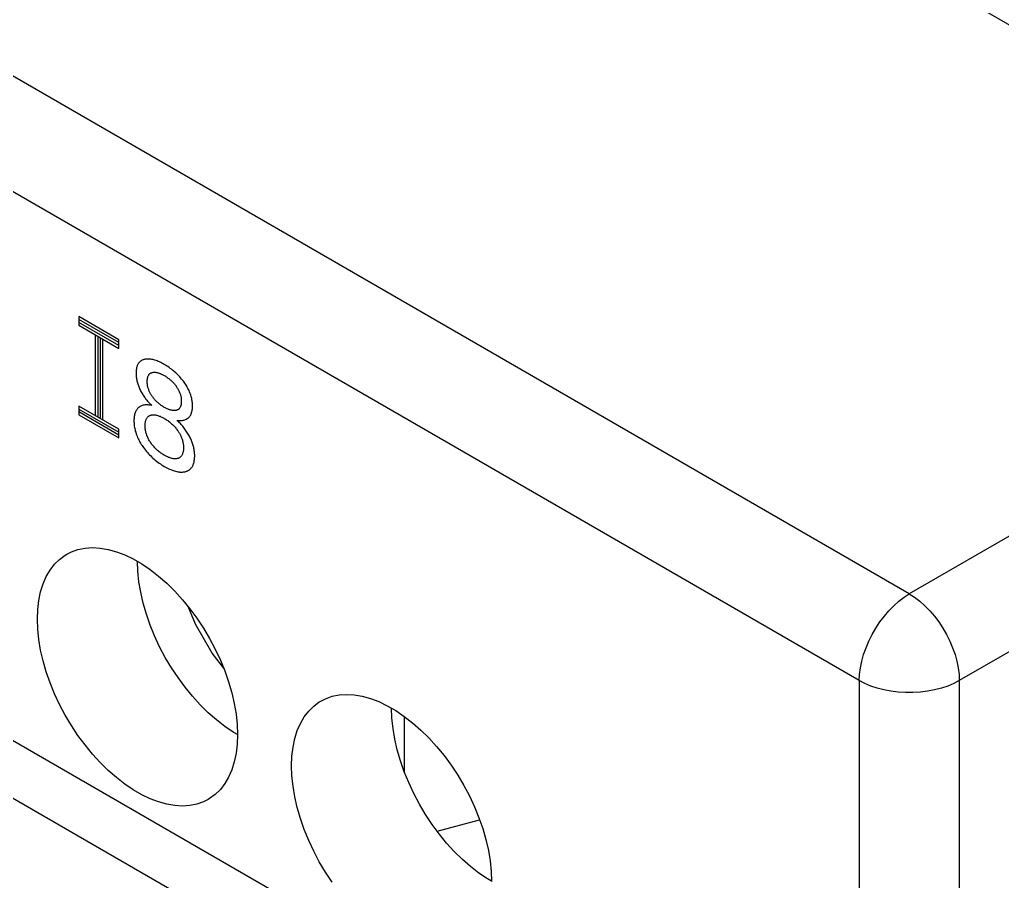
# Model space of a CAD drawing. Extents: x 0 to 420, y 0 to 297.
# Drawn here: x 220.37 to 234.26, y 180.72 to 192.89 of the extents above; entities that cross this region are included whole.
import ezdxf

# ---------------------------------------------------------------- set-up
doc = ezdxf.new("R2010")
doc.units = 0
doc.header["$LTSCALE"] = 23.1
doc.layers.add('40000_ISO', color=7, linetype='CONTINUOUS')

msp = doc.modelspace()

# ---------------------------------------------------------------- linework, layer by layer
at = {"layer": '40000_ISO', "color": 7, "linetype": 'CONTINUOUS'}
for p, q in [((232.949, 184.778), (183.805, 213.151)), ((232.242, 183.553), (183.098, 211.926)), ((232.242, 175.797), (183.098, 204.169)), ((231.888, 175.184), (182.744, 203.557)), ((232.595, 193.841), (235.424, 192.208)), ((247.091, 192.943), (232.949, 184.778)), ((247.798, 191.718), (233.656, 183.553)), ((221.211, 188.697), (221.211, 188.575)), ((221.777, 188.371), (221.211, 188.697)), ((221.777, 188.33), (221.211, 188.656)), ((221.777, 188.289), (221.211, 188.615)), ((221.211, 188.575), (221.777, 188.248)), ((221.441, 188.442), (221.441, 187.299)), ((221.476, 188.422), (221.476, 187.278)), ((221.512, 188.401), (221.512, 187.258)), ((221.547, 187.238), (221.547, 188.381)), ((221.777, 188.248), (221.777, 188.371)), ((222.121, 188.088), (222.113, 188.085)), ((222.13, 188.091), (222.121, 188.088)), ((222.138, 188.093), (222.13, 188.091)), ((222.147, 188.095), (222.138, 188.093)), ((222.158, 188.096), (222.147, 188.095)), ((222.169, 188.097), (222.158, 188.096)), ((222.18, 188.098), (222.169, 188.097)), ((222.191, 188.098), (222.18, 188.098)), ((222.203, 188.097), (222.191, 188.098)), ((222.214, 188.096), (222.203, 188.097)), ((222.226, 188.095), (222.214, 188.096)), ((222.241, 188.093), (222.226, 188.095)), ((222.256, 188.089), (222.241, 188.093)), ((222.271, 188.086), (222.256, 188.089)), ((222.023, 187.956), (222.021, 187.945)), ((222.025, 187.967), (222.023, 187.956)), ((222.027, 187.977), (222.025, 187.967)), ((222.03, 187.987), (222.027, 187.977)), ((222.033, 187.997), (222.03, 187.987)), ((222.036, 188.006), (222.033, 187.997)), ((222.04, 188.015), (222.036, 188.006)), ((222.044, 188.023), (222.04, 188.015)), ((222.049, 188.03), (222.044, 188.023)), ((222.053, 188.038), (222.049, 188.03)), ((222.059, 188.045), (222.053, 188.038)), ((222.064, 188.051), (222.059, 188.045)), ((222.07, 188.057), (222.064, 188.051)), ((222.076, 188.063), (222.07, 188.057)), ((222.083, 188.068), (222.076, 188.063)), ((222.09, 188.073), (222.083, 188.068)), ((222.097, 188.078), (222.09, 188.073)), ((222.105, 188.082), (222.097, 188.078)), ((222.113, 188.085), (222.105, 188.082)), ((222.286, 188.081), (222.271, 188.086)), ((222.301, 188.076), (222.286, 188.081)), ((222.316, 188.071), (222.301, 188.076)), ((222.333, 188.064), (222.316, 188.071)), ((222.35, 188.056), (222.333, 188.064)), ((222.367, 188.048), (222.35, 188.056)), ((222.384, 188.04), (222.367, 188.048)), ((222.4, 188.031), (222.384, 188.04)), ((222.417, 188.021), (222.4, 188.031)), ((222.434, 188.011), (222.417, 188.021)), ((222.451, 188.001), (222.434, 188.011)), ((222.468, 187.99), (222.451, 188.001)), ((222.485, 187.978), (222.468, 187.99)), ((222.502, 187.966), (222.485, 187.978)), ((222.519, 187.954), (222.502, 187.966)), ((222.534, 187.942), (222.519, 187.954)), ((222.02, 187.933), (222.019, 187.921)), ((222.019, 187.921), (222.019, 187.909)), ((222.019, 187.909), (222.019, 187.897)), ((222.019, 187.897), (222.019, 187.884)), ((222.019, 187.884), (222.019, 187.871)), ((222.019, 187.871), (222.02, 187.858)), ((222.021, 187.945), (222.02, 187.933)), ((222.02, 187.858), (222.022, 187.845)), ((222.022, 187.845), (222.023, 187.831)), ((222.023, 187.831), (222.025, 187.817)), ((222.025, 187.817), (222.028, 187.804)), ((222.177, 187.806), (222.178, 187.814)), ((222.178, 187.814), (222.179, 187.822)), ((222.179, 187.822), (222.181, 187.83)), ((222.181, 187.83), (222.183, 187.838)), ((222.183, 187.838), (222.185, 187.845)), ((222.185, 187.845), (222.187, 187.852)), ((222.187, 187.852), (222.19, 187.859)), ((222.19, 187.859), (222.193, 187.866)), ((222.193, 187.866), (222.197, 187.872)), ((222.197, 187.872), (222.201, 187.877)), ((222.201, 187.877), (222.205, 187.883)), ((222.205, 187.883), (222.21, 187.887)), ((222.21, 187.887), (222.214, 187.891)), ((222.214, 187.891), (222.219, 187.895)), ((222.219, 187.895), (222.224, 187.898)), ((222.224, 187.898), (222.229, 187.901)), ((222.229, 187.901), (222.234, 187.903)), ((222.234, 187.903), (222.24, 187.905)), ((222.24, 187.905), (222.245, 187.907)), ((222.245, 187.907), (222.251, 187.909)), ((222.251, 187.909), (222.259, 187.91)), ((222.259, 187.91), (222.266, 187.911)), ((222.266, 187.911), (222.274, 187.911)), ((222.274, 187.911), (222.282, 187.911)), ((222.282, 187.911), (222.29, 187.911)), ((222.29, 187.911), (222.298, 187.91)), ((222.298, 187.91), (222.307, 187.908)), ((222.307, 187.908), (222.317, 187.906)), ((222.317, 187.906), (222.326, 187.904)), ((222.326, 187.904), (222.335, 187.901)), ((222.335, 187.901), (222.344, 187.898)), ((222.344, 187.898), (222.354, 187.895)), ((222.354, 187.895), (222.364, 187.891)), ((222.364, 187.891), (222.375, 187.886)), ((222.375, 187.886), (222.386, 187.881)), ((222.386, 187.881), (222.396, 187.876)), ((222.396, 187.876), (222.407, 187.87)), ((222.407, 187.87), (222.417, 187.864)), ((222.417, 187.864), (222.428, 187.858)), ((222.428, 187.858), (222.439, 187.851)), ((222.439, 187.851), (222.449, 187.844)), ((222.449, 187.844), (222.46, 187.837)), ((222.46, 187.837), (222.47, 187.829)), ((222.47, 187.829), (222.481, 187.822)), ((222.481, 187.822), (222.49, 187.814)), ((222.49, 187.814), (222.5, 187.806)), ((222.549, 187.929), (222.534, 187.942)), ((222.564, 187.916), (222.549, 187.929)), ((222.579, 187.903), (222.564, 187.916)), ((222.594, 187.889), (222.579, 187.903)), ((222.609, 187.874), (222.594, 187.889)), ((222.622, 187.86), (222.609, 187.874)), ((222.636, 187.845), (222.622, 187.86)), ((222.649, 187.83), (222.636, 187.845)), ((222.662, 187.815), (222.649, 187.83)), ((222.675, 187.799), (222.662, 187.815)), ((222.028, 187.804), (222.031, 187.79)), ((222.031, 187.79), (222.034, 187.776)), ((222.034, 187.776), (222.038, 187.763)), ((222.038, 187.763), (222.042, 187.749)), ((222.042, 187.749), (222.046, 187.735)), ((222.046, 187.735), (222.051, 187.722)), ((222.051, 187.722), (222.056, 187.708)), ((222.056, 187.708), (222.062, 187.695)), ((222.062, 187.695), (222.068, 187.681)), ((222.068, 187.681), (222.074, 187.667)), ((222.176, 187.789), (222.177, 187.798)), ((222.176, 187.781), (222.176, 187.789)), ((222.176, 187.772), (222.176, 187.781)), ((222.177, 187.763), (222.176, 187.772)), ((222.177, 187.798), (222.177, 187.806)), ((222.177, 187.754), (222.177, 187.763)), ((222.178, 187.745), (222.177, 187.754)), ((222.179, 187.735), (222.178, 187.745)), ((222.181, 187.726), (222.179, 187.735)), ((222.182, 187.716), (222.181, 187.726)), ((222.185, 187.707), (222.182, 187.716)), ((222.187, 187.696), (222.185, 187.707)), ((222.19, 187.686), (222.187, 187.696)), ((222.193, 187.676), (222.19, 187.686)), ((222.197, 187.665), (222.193, 187.676)), ((222.5, 187.806), (222.509, 187.798)), ((222.509, 187.798), (222.518, 187.79)), ((222.518, 187.79), (222.527, 187.781)), ((222.527, 187.781), (222.536, 187.773)), ((222.536, 187.773), (222.545, 187.764)), ((222.545, 187.764), (222.553, 187.755)), ((222.553, 187.755), (222.561, 187.746)), ((222.561, 187.746), (222.568, 187.736)), ((222.568, 187.736), (222.576, 187.727)), ((222.576, 187.727), (222.584, 187.717)), ((222.584, 187.717), (222.585, 187.715)), ((222.585, 187.715), (222.591, 187.706)), ((222.591, 187.706), (222.597, 187.697)), ((222.597, 187.697), (222.604, 187.687)), ((222.604, 187.687), (222.609, 187.677)), ((222.609, 187.677), (222.615, 187.668)), ((222.687, 187.783), (222.675, 187.799)), ((222.697, 187.769), (222.687, 187.783)), ((222.707, 187.756), (222.697, 187.769)), ((222.717, 187.742), (222.707, 187.756)), ((222.726, 187.727), (222.717, 187.742)), ((222.735, 187.713), (222.726, 187.727)), ((222.743, 187.698), (222.735, 187.713)), ((222.751, 187.683), (222.743, 187.698)), ((222.759, 187.668), (222.751, 187.683)), ((222.074, 187.667), (222.081, 187.653)), ((222.081, 187.653), (222.088, 187.639)), ((222.088, 187.639), (222.096, 187.625)), ((222.096, 187.625), (222.104, 187.612)), ((222.104, 187.612), (222.112, 187.598)), ((222.112, 187.598), (222.12, 187.585)), ((222.12, 187.585), (222.129, 187.572)), ((222.129, 187.572), (222.137, 187.56)), ((222.137, 187.56), (222.145, 187.549)), ((222.145, 187.549), (222.153, 187.537)), ((222.153, 187.537), (222.162, 187.526)), ((222.2, 187.655), (222.197, 187.665)), ((222.205, 187.645), (222.2, 187.655)), ((222.209, 187.635), (222.205, 187.645)), ((222.214, 187.625), (222.209, 187.635)), ((222.218, 187.616), (222.214, 187.625)), ((222.223, 187.608), (222.218, 187.616)), ((222.228, 187.599), (222.223, 187.608)), ((222.233, 187.59), (222.228, 187.599)), ((222.239, 187.582), (222.233, 187.59)), ((222.245, 187.573), (222.239, 187.582)), ((222.25, 187.565), (222.245, 187.573)), ((222.258, 187.555), (222.25, 187.565)), ((222.266, 187.545), (222.258, 187.555)), ((222.273, 187.535), (222.266, 187.545)), ((222.281, 187.526), (222.273, 187.535)), ((222.615, 187.668), (222.62, 187.658)), ((222.62, 187.658), (222.625, 187.648)), ((222.625, 187.648), (222.63, 187.637)), ((222.63, 187.637), (222.634, 187.627)), ((222.634, 187.627), (222.638, 187.617)), ((222.638, 187.617), (222.642, 187.607)), ((222.642, 187.607), (222.645, 187.596)), ((222.645, 187.596), (222.648, 187.586)), ((222.648, 187.586), (222.65, 187.576)), ((222.65, 187.576), (222.652, 187.566)), ((222.652, 187.566), (222.654, 187.557)), ((222.654, 187.557), (222.655, 187.548)), ((222.655, 187.548), (222.657, 187.538)), ((222.657, 187.538), (222.657, 187.529)), ((222.767, 187.652), (222.759, 187.668)), ((222.774, 187.636), (222.767, 187.652)), ((222.781, 187.619), (222.774, 187.636)), ((222.787, 187.603), (222.781, 187.619)), ((222.792, 187.586), (222.787, 187.603)), ((222.797, 187.57), (222.792, 187.586)), ((222.802, 187.553), (222.797, 187.57)), ((222.805, 187.538), (222.802, 187.553)), ((222.808, 187.523), (222.805, 187.538)), ((221.211, 187.432), (221.211, 187.309)), ((221.777, 187.105), (221.211, 187.432)), ((222.041, 187.398), (222.034, 187.39)), ((222.05, 187.406), (222.041, 187.398)), ((222.058, 187.414), (222.05, 187.406)), ((222.067, 187.42), (222.058, 187.414)), ((222.077, 187.426), (222.067, 187.42)), ((222.087, 187.431), (222.077, 187.426)), ((222.097, 187.436), (222.087, 187.431)), ((222.107, 187.44), (222.097, 187.436)), ((222.12, 187.444), (222.107, 187.44)), ((222.133, 187.447), (222.12, 187.444)), ((222.146, 187.449), (222.133, 187.447)), ((222.16, 187.45), (222.146, 187.449)), ((222.174, 187.45), (222.16, 187.45)), ((222.162, 187.526), (222.171, 187.515)), ((222.171, 187.515), (222.18, 187.504)), ((222.189, 187.45), (222.174, 187.45)), ((222.18, 187.504), (222.189, 187.493)), ((222.189, 187.493), (222.198, 187.483)), ((222.204, 187.448), (222.189, 187.45)), ((222.198, 187.483), (222.207, 187.473)), ((222.22, 187.446), (222.204, 187.448)), ((222.207, 187.473), (222.217, 187.463)), ((222.217, 187.463), (222.226, 187.453)), ((222.236, 187.443), (222.22, 187.446)), ((222.226, 187.453), (222.236, 187.443)), ((222.289, 187.517), (222.281, 187.526)), ((222.298, 187.508), (222.289, 187.517)), ((222.307, 187.499), (222.298, 187.508)), ((222.316, 187.49), (222.307, 187.499)), ((222.325, 187.482), (222.316, 187.49)), ((222.335, 187.474), (222.325, 187.482)), ((222.344, 187.466), (222.335, 187.474)), ((222.353, 187.458), (222.344, 187.466)), ((222.364, 187.45), (222.353, 187.458)), ((222.375, 187.443), (222.364, 187.45)), ((222.385, 187.435), (222.375, 187.443)), ((222.396, 187.428), (222.385, 187.435)), ((222.407, 187.422), (222.396, 187.428)), ((222.417, 187.415), (222.407, 187.422)), ((222.428, 187.409), (222.417, 187.415)), ((222.439, 187.404), (222.428, 187.409)), ((222.449, 187.398), (222.439, 187.404)), ((222.46, 187.393), (222.449, 187.398)), ((222.471, 187.389), (222.46, 187.393)), ((222.626, 187.394), (222.621, 187.39)), ((222.63, 187.399), (222.626, 187.394)), ((222.634, 187.405), (222.63, 187.399)), ((222.638, 187.41), (222.634, 187.405)), ((222.642, 187.417), (222.638, 187.41)), ((222.645, 187.423), (222.642, 187.417)), ((222.648, 187.43), (222.645, 187.423)), ((222.65, 187.438), (222.648, 187.43)), ((222.652, 187.445), (222.65, 187.438)), ((222.654, 187.452), (222.652, 187.445)), ((222.655, 187.46), (222.654, 187.452)), ((222.657, 187.468), (222.655, 187.46)), ((222.657, 187.529), (222.658, 187.52)), ((222.658, 187.485), (222.657, 187.477)), ((222.657, 187.477), (222.657, 187.468)), ((222.658, 187.52), (222.658, 187.511)), ((222.658, 187.511), (222.658, 187.502)), ((222.658, 187.502), (222.658, 187.494)), ((222.658, 187.494), (222.658, 187.485)), ((222.811, 187.508), (222.808, 187.523)), ((222.813, 187.494), (222.811, 187.508)), ((222.812, 187.381), (222.814, 187.394)), ((222.814, 187.479), (222.813, 187.494)), ((222.815, 187.465), (222.814, 187.479)), ((222.814, 187.394), (222.815, 187.408)), ((222.816, 187.451), (222.815, 187.465)), ((222.815, 187.408), (222.816, 187.422)), ((222.816, 187.437), (222.816, 187.451)), ((222.816, 187.422), (222.816, 187.437)), ((221.211, 187.391), (221.777, 187.064)), ((221.777, 187.023), (221.211, 187.35)), ((221.211, 187.309), (221.777, 186.982)), ((221.99, 187.257), (221.989, 187.242)), ((221.991, 187.272), (221.99, 187.257)), ((221.993, 187.286), (221.991, 187.272)), ((221.995, 187.3), (221.993, 187.286)), ((221.998, 187.314), (221.995, 187.3)), ((222.002, 187.327), (221.998, 187.314)), ((222.006, 187.339), (222.002, 187.327)), ((222.011, 187.35), (222.006, 187.339)), ((222.016, 187.361), (222.011, 187.35)), ((222.021, 187.371), (222.016, 187.361)), ((222.028, 187.381), (222.021, 187.371)), ((222.034, 187.39), (222.028, 187.381)), ((222.162, 187.247), (222.165, 187.254)), ((222.165, 187.254), (222.169, 187.261)), ((222.169, 187.261), (222.174, 187.268)), ((222.174, 187.268), (222.178, 187.274)), ((222.178, 187.274), (222.184, 187.28)), ((222.184, 187.28), (222.189, 187.284)), ((222.189, 187.284), (222.194, 187.288)), ((222.194, 187.288), (222.199, 187.292)), ((222.199, 187.292), (222.205, 187.295)), ((222.205, 187.295), (222.211, 187.298)), ((222.211, 187.298), (222.217, 187.301)), ((222.217, 187.301), (222.223, 187.303)), ((222.223, 187.303), (222.23, 187.305)), ((222.23, 187.305), (222.238, 187.307)), ((222.238, 187.307), (222.247, 187.308)), ((222.247, 187.308), (222.256, 187.309)), ((222.256, 187.309), (222.265, 187.309)), ((222.265, 187.309), (222.274, 187.309)), ((222.274, 187.309), (222.283, 187.308)), ((222.283, 187.308), (222.293, 187.307)), ((222.293, 187.307), (222.304, 187.305)), ((222.304, 187.305), (222.314, 187.303)), ((222.314, 187.303), (222.325, 187.3)), ((222.325, 187.3), (222.335, 187.296)), ((222.335, 187.296), (222.346, 187.292)), ((222.346, 187.292), (222.358, 187.288)), ((222.358, 187.288), (222.37, 187.283)), ((222.37, 187.283), (222.381, 187.277)), ((222.381, 187.277), (222.393, 187.271)), ((222.393, 187.271), (222.405, 187.265)), ((222.405, 187.265), (222.417, 187.258)), ((222.417, 187.258), (222.429, 187.251)), ((222.481, 187.384), (222.471, 187.389)), ((222.491, 187.381), (222.481, 187.384)), ((222.5, 187.378), (222.491, 187.381)), ((222.51, 187.375), (222.5, 187.378)), ((222.519, 187.373), (222.51, 187.375)), ((222.528, 187.371), (222.519, 187.373)), ((222.537, 187.37), (222.528, 187.371)), ((222.545, 187.369), (222.537, 187.37)), ((222.553, 187.369), (222.545, 187.369)), ((222.561, 187.369), (222.553, 187.369)), ((222.569, 187.369), (222.561, 187.369)), ((222.577, 187.371), (222.569, 187.369)), ((222.584, 187.372), (222.577, 187.371)), ((222.59, 187.374), (222.584, 187.372)), ((222.596, 187.376), (222.59, 187.374)), ((222.601, 187.378), (222.596, 187.376)), ((222.607, 187.38), (222.601, 187.378)), ((222.612, 187.383), (222.607, 187.38)), ((222.617, 187.386), (222.612, 187.383)), ((222.621, 187.39), (222.617, 187.386)), ((222.735, 187.25), (222.743, 187.256)), ((222.743, 187.256), (222.752, 187.262)), ((222.752, 187.262), (222.76, 187.269)), ((222.76, 187.269), (222.767, 187.276)), ((222.767, 187.276), (222.774, 187.284)), ((222.774, 187.284), (222.78, 187.292)), ((222.78, 187.292), (222.786, 187.301)), ((222.786, 187.301), (222.791, 187.311)), ((222.791, 187.311), (222.796, 187.321)), ((222.796, 187.321), (222.8, 187.332)), ((222.8, 187.332), (222.804, 187.343)), ((222.804, 187.343), (222.807, 187.355)), ((222.807, 187.355), (222.81, 187.368)), ((222.81, 187.368), (222.812, 187.381)), ((221.989, 187.242), (221.989, 187.226)), ((221.989, 187.226), (221.989, 187.211)), ((221.989, 187.211), (221.99, 187.195)), ((221.99, 187.195), (221.991, 187.179)), ((221.991, 187.179), (221.992, 187.163)), ((221.992, 187.163), (221.994, 187.147)), ((221.994, 187.147), (221.997, 187.131)), ((221.997, 187.131), (222, 187.114)), ((222, 187.114), (222.004, 187.098)), ((222.146, 187.158), (222.147, 187.167)), ((222.147, 187.146), (222.146, 187.158)), ((222.147, 187.177), (222.148, 187.187)), ((222.147, 187.167), (222.147, 187.177)), ((222.147, 187.134), (222.147, 187.146)), ((222.148, 187.122), (222.147, 187.134)), ((222.148, 187.187), (222.149, 187.196)), ((222.149, 187.11), (222.148, 187.122)), ((222.149, 187.196), (222.15, 187.205)), ((222.15, 187.205), (222.152, 187.214)), ((222.152, 187.214), (222.153, 187.222)), ((222.153, 187.222), (222.156, 187.23)), ((222.156, 187.23), (222.159, 187.239)), ((222.159, 187.239), (222.162, 187.247)), ((222.429, 187.251), (222.442, 187.243)), ((222.442, 187.243), (222.454, 187.235)), ((222.454, 187.235), (222.466, 187.227)), ((222.466, 187.227), (222.478, 187.219)), ((222.478, 187.219), (222.489, 187.21)), ((222.489, 187.21), (222.5, 187.201)), ((222.5, 187.201), (222.511, 187.192)), ((222.511, 187.192), (222.521, 187.183)), ((222.521, 187.183), (222.532, 187.173)), ((222.532, 187.173), (222.542, 187.163)), ((222.542, 187.163), (222.552, 187.153)), ((222.552, 187.153), (222.562, 187.143)), ((222.562, 187.143), (222.571, 187.133)), ((222.571, 187.133), (222.58, 187.122)), ((222.58, 187.122), (222.589, 187.111)), ((222.599, 187.233), (222.612, 187.231)), ((222.611, 187.222), (222.599, 187.233)), ((222.622, 187.21), (222.611, 187.222)), ((222.612, 187.231), (222.625, 187.229)), ((222.634, 187.198), (222.622, 187.21)), ((222.625, 187.229), (222.637, 187.229)), ((222.645, 187.186), (222.634, 187.198)), ((222.637, 187.229), (222.649, 187.228)), ((222.656, 187.174), (222.645, 187.186)), ((222.649, 187.228), (222.661, 187.229)), ((222.667, 187.161), (222.656, 187.174)), ((222.661, 187.229), (222.673, 187.23)), ((222.678, 187.148), (222.667, 187.161)), ((222.673, 187.23), (222.684, 187.232)), ((222.688, 187.135), (222.678, 187.148)), ((222.684, 187.232), (222.695, 187.235)), ((222.699, 187.122), (222.688, 187.135)), ((222.695, 187.235), (222.706, 187.238)), ((222.709, 187.108), (222.699, 187.122)), ((222.706, 187.238), (222.716, 187.241)), ((222.716, 187.241), (222.725, 187.246)), ((222.725, 187.246), (222.735, 187.25)), ((221.777, 186.982), (221.777, 187.105)), ((222.004, 187.098), (222.008, 187.08)), ((222.008, 187.08), (222.014, 187.062)), ((222.014, 187.062), (222.019, 187.043)), ((222.019, 187.043), (222.026, 187.025)), ((222.026, 187.025), (222.033, 187.007)), ((222.033, 187.007), (222.04, 186.989)), ((222.04, 186.989), (222.049, 186.971)), ((222.151, 187.098), (222.149, 187.11)), ((222.153, 187.085), (222.151, 187.098)), ((222.156, 187.072), (222.153, 187.085)), ((222.158, 187.061), (222.156, 187.072)), ((222.161, 187.049), (222.158, 187.061)), ((222.165, 187.037), (222.161, 187.049)), ((222.169, 187.025), (222.165, 187.037)), ((222.173, 187.014), (222.169, 187.025)), ((222.178, 187.002), (222.173, 187.014)), ((222.183, 186.99), (222.178, 187.002)), ((222.188, 186.978), (222.183, 186.99)), ((222.194, 186.967), (222.188, 186.978)), ((222.589, 187.111), (222.597, 187.1)), ((222.597, 187.1), (222.606, 187.088)), ((222.606, 187.088), (222.612, 187.079)), ((222.612, 187.079), (222.619, 187.069)), ((222.619, 187.069), (222.625, 187.06)), ((222.625, 187.06), (222.631, 187.05)), ((222.631, 187.05), (222.636, 187.04)), ((222.636, 187.04), (222.642, 187.03)), ((222.642, 187.03), (222.647, 187.02)), ((222.647, 187.02), (222.652, 187.01)), ((222.652, 187.01), (222.657, 186.998)), ((222.657, 186.998), (222.662, 186.986)), ((222.662, 186.986), (222.666, 186.975)), ((222.719, 187.094), (222.709, 187.108)), ((222.728, 187.08), (222.719, 187.094)), ((222.738, 187.066), (222.728, 187.08)), ((222.747, 187.052), (222.738, 187.066)), ((222.755, 187.038), (222.747, 187.052)), ((222.764, 187.023), (222.755, 187.038)), ((222.772, 187.009), (222.764, 187.023)), ((222.78, 186.994), (222.772, 187.009)), ((222.787, 186.979), (222.78, 186.994)), ((222.794, 186.963), (222.787, 186.979)), ((222.049, 186.971), (222.057, 186.955)), ((222.057, 186.955), (222.065, 186.939)), ((222.065, 186.939), (222.074, 186.923)), ((222.074, 186.923), (222.083, 186.907)), ((222.083, 186.907), (222.093, 186.891)), ((222.093, 186.891), (222.103, 186.876)), ((222.103, 186.876), (222.113, 186.861)), ((222.113, 186.861), (222.123, 186.846)), ((222.123, 186.846), (222.137, 186.828)), ((222.2, 186.955), (222.194, 186.967)), ((222.207, 186.944), (222.2, 186.955)), ((222.214, 186.933), (222.207, 186.944)), ((222.221, 186.921), (222.214, 186.933)), ((222.228, 186.911), (222.221, 186.921)), ((222.23, 186.908), (222.228, 186.911)), ((222.238, 186.897), (222.23, 186.908)), ((222.247, 186.886), (222.238, 186.897)), ((222.255, 186.875), (222.247, 186.886)), ((222.264, 186.865), (222.255, 186.875)), ((222.273, 186.855), (222.264, 186.865)), ((222.282, 186.845), (222.273, 186.855)), ((222.292, 186.834), (222.282, 186.845)), ((222.666, 186.975), (222.67, 186.963)), ((222.67, 186.963), (222.674, 186.951)), ((222.674, 186.951), (222.677, 186.94)), ((222.677, 186.94), (222.68, 186.928)), ((222.68, 186.928), (222.682, 186.917)), ((222.682, 186.917), (222.684, 186.907)), ((222.684, 186.907), (222.686, 186.896)), ((222.686, 186.896), (222.687, 186.885)), ((222.687, 186.885), (222.688, 186.875)), ((222.688, 186.875), (222.689, 186.864)), ((222.689, 186.864), (222.689, 186.854)), ((222.689, 186.854), (222.689, 186.844)), ((222.689, 186.844), (222.689, 186.834)), ((222.8, 186.949), (222.794, 186.963)), ((222.806, 186.934), (222.8, 186.949)), ((222.812, 186.92), (222.806, 186.934)), ((222.817, 186.905), (222.812, 186.92)), ((222.822, 186.89), (222.817, 186.905)), ((222.826, 186.876), (222.822, 186.89)), ((222.83, 186.861), (222.826, 186.876)), ((222.834, 186.847), (222.83, 186.861)), ((222.837, 186.832), (222.834, 186.847)), ((222.137, 186.828), (222.151, 186.81)), ((222.151, 186.81), (222.165, 186.793)), ((222.165, 186.793), (222.179, 186.776)), ((222.179, 186.776), (222.194, 186.76)), ((222.194, 186.76), (222.209, 186.744)), ((222.209, 186.744), (222.225, 186.728)), ((222.225, 186.728), (222.241, 186.712)), ((222.241, 186.712), (222.257, 186.697)), ((222.302, 186.824), (222.292, 186.834)), ((222.313, 186.814), (222.302, 186.824)), ((222.323, 186.805), (222.313, 186.814)), ((222.334, 186.796), (222.323, 186.805)), ((222.345, 186.787), (222.334, 186.796)), ((222.357, 186.778), (222.345, 186.787)), ((222.369, 186.769), (222.357, 186.778)), ((222.381, 186.761), (222.369, 186.769)), ((222.393, 186.753), (222.381, 186.761)), ((222.405, 186.746), (222.393, 186.753)), ((222.417, 186.739), (222.405, 186.746)), ((222.43, 186.732), (222.417, 186.739)), ((222.442, 186.725), (222.43, 186.732)), ((222.454, 186.719), (222.442, 186.725)), ((222.466, 186.714), (222.454, 186.719)), ((222.478, 186.708), (222.466, 186.714)), ((222.49, 186.704), (222.478, 186.708)), ((222.501, 186.7), (222.49, 186.704)), ((222.511, 186.697), (222.501, 186.7)), ((222.625, 186.699), (222.619, 186.697)), ((222.631, 186.703), (222.625, 186.699)), ((222.637, 186.706), (222.631, 186.703)), ((222.642, 186.71), (222.637, 186.706)), ((222.648, 186.714), (222.642, 186.71)), ((222.652, 186.719), (222.648, 186.714)), ((222.658, 186.725), (222.652, 186.719)), ((222.662, 186.731), (222.658, 186.725)), ((222.667, 186.738), (222.662, 186.731)), ((222.671, 186.745), (222.667, 186.738)), ((222.674, 186.753), (222.671, 186.745)), ((222.677, 186.761), (222.674, 186.753)), ((222.68, 186.77), (222.677, 186.761)), ((222.682, 186.778), (222.68, 186.77)), ((222.684, 186.787), (222.682, 186.778)), ((222.686, 186.796), (222.684, 186.787)), ((222.687, 186.805), (222.686, 186.796)), ((222.688, 186.815), (222.687, 186.805)), ((222.689, 186.824), (222.688, 186.815)), ((222.689, 186.834), (222.689, 186.824)), ((222.84, 186.817), (222.837, 186.832)), ((222.842, 186.802), (222.84, 186.817)), ((222.844, 186.787), (222.842, 186.802)), ((222.845, 186.773), (222.844, 186.787)), ((222.846, 186.759), (222.845, 186.773)), ((222.845, 186.691), (222.846, 186.704)), ((222.847, 186.745), (222.846, 186.759)), ((222.846, 186.704), (222.847, 186.717)), ((222.847, 186.731), (222.847, 186.745)), ((222.847, 186.717), (222.847, 186.731)), ((222.257, 186.697), (222.273, 186.683)), ((222.273, 186.683), (222.29, 186.669)), ((222.29, 186.669), (222.307, 186.656)), ((222.307, 186.656), (222.325, 186.642)), ((222.325, 186.642), (222.343, 186.628)), ((222.343, 186.628), (222.362, 186.616)), ((222.362, 186.616), (222.38, 186.604)), ((222.38, 186.604), (222.399, 186.592)), ((222.399, 186.592), (222.417, 186.581)), ((222.417, 186.581), (222.436, 186.571)), ((222.436, 186.571), (222.455, 186.561)), ((222.455, 186.561), (222.473, 186.551)), ((222.522, 186.694), (222.511, 186.697)), ((222.532, 186.691), (222.522, 186.694)), ((222.543, 186.689), (222.532, 186.691)), ((222.553, 186.688), (222.543, 186.689)), ((222.562, 186.688), (222.553, 186.688)), ((222.572, 186.687), (222.562, 186.688)), ((222.581, 186.688), (222.572, 186.687)), ((222.589, 186.689), (222.581, 186.688)), ((222.598, 186.69), (222.589, 186.689)), ((222.607, 186.692), (222.598, 186.69)), ((222.613, 186.694), (222.607, 186.692)), ((222.619, 186.697), (222.613, 186.694)), ((222.799, 186.558), (222.805, 186.565)), ((222.805, 186.565), (222.81, 186.573)), ((222.81, 186.573), (222.815, 186.581)), ((222.815, 186.581), (222.82, 186.59)), ((222.82, 186.59), (222.824, 186.6)), ((222.824, 186.6), (222.828, 186.609)), ((222.828, 186.609), (222.832, 186.619)), ((222.832, 186.619), (222.835, 186.63)), ((222.835, 186.63), (222.838, 186.642)), ((222.838, 186.642), (222.84, 186.653)), ((222.84, 186.653), (222.842, 186.666)), ((222.842, 186.666), (222.844, 186.678)), ((222.844, 186.678), (222.845, 186.691)), ((222.473, 186.551), (222.492, 186.543)), ((222.492, 186.543), (222.51, 186.535)), ((222.51, 186.535), (222.528, 186.527)), ((222.528, 186.527), (222.545, 186.522)), ((222.545, 186.522), (222.562, 186.516)), ((222.562, 186.516), (222.578, 186.512)), ((222.578, 186.512), (222.594, 186.508)), ((222.594, 186.508), (222.611, 186.505)), ((222.611, 186.505), (222.618, 186.503)), ((222.618, 186.503), (222.626, 186.502)), ((222.626, 186.502), (222.639, 186.501)), ((222.639, 186.501), (222.652, 186.501)), ((222.652, 186.501), (222.664, 186.5)), ((222.664, 186.5), (222.676, 186.501)), ((222.676, 186.501), (222.688, 186.502)), ((222.688, 186.502), (222.7, 186.504)), ((222.7, 186.504), (222.711, 186.506)), ((222.711, 186.506), (222.721, 186.508)), ((222.721, 186.508), (222.73, 186.511)), ((222.73, 186.511), (222.739, 186.514)), ((222.739, 186.514), (222.747, 186.518)), ((222.747, 186.518), (222.756, 186.522)), ((222.756, 186.522), (222.764, 186.527)), ((222.764, 186.527), (222.772, 186.532)), ((222.772, 186.532), (222.779, 186.538)), ((222.779, 186.538), (222.787, 186.544)), ((222.787, 186.544), (222.793, 186.551)), ((222.793, 186.551), (222.799, 186.558)), ((220.938, 185.267), (221.017, 185.326)), ((221.017, 185.326), (221.038, 185.338)), ((221.038, 185.338), (221.104, 185.372)), ((221.104, 185.372), (221.197, 185.405)), ((221.197, 185.405), (221.297, 185.425)), ((221.297, 185.425), (221.402, 185.432)), ((221.402, 185.432), (221.511, 185.426)), ((221.511, 185.426), (221.624, 185.407)), ((221.624, 185.407), (221.74, 185.375)), ((221.74, 185.375), (221.859, 185.33)), ((221.859, 185.33), (221.978, 185.272)), ((220.804, 185.115), (220.867, 185.197)), ((220.867, 185.197), (220.938, 185.267)), ((221.978, 185.272), (222.098, 185.203)), ((222.043, 185.098), (222.038, 185.238)), ((222.098, 185.203), (222.218, 185.122)), ((220.75, 185.023), (220.804, 185.115)), ((222.059, 184.951), (222.043, 185.098)), ((222.218, 185.122), (222.336, 185.031)), ((220.67, 184.808), (220.705, 184.92)), ((220.705, 184.92), (220.75, 185.023)), ((222.084, 184.801), (222.059, 184.951)), ((222.336, 185.031), (222.452, 184.929)), ((222.452, 184.929), (222.566, 184.817)), ((220.644, 184.687), (220.67, 184.808)), ((222.119, 184.649), (222.084, 184.801)), ((222.566, 184.817), (222.675, 184.697)), ((232.875, 184.731), (232.949, 184.778)), ((232.949, 184.778), (233.023, 184.731)), ((220.629, 184.558), (220.644, 184.687)), ((222.164, 184.494), (222.119, 184.649)), ((222.675, 184.697), (222.78, 184.569)), ((232.731, 184.612), (232.802, 184.675)), ((232.802, 184.675), (232.875, 184.731)), ((233.023, 184.731), (233.096, 184.675)), ((233.096, 184.675), (233.168, 184.612)), ((220.624, 184.423), (220.629, 184.558)), ((222.218, 184.339), (222.164, 184.494)), ((222.857, 184.351), (222.754, 184.601)), ((222.78, 184.569), (222.879, 184.434)), ((232.596, 184.465), (232.661, 184.541)), ((232.661, 184.541), (232.731, 184.612)), ((233.168, 184.612), (233.237, 184.541)), ((233.237, 184.541), (233.303, 184.465)), ((220.629, 184.281), (220.624, 184.423)), ((222.281, 184.185), (222.218, 184.339)), ((223.092, 183.943), (222.857, 184.351)), ((222.879, 184.434), (222.973, 184.293)), ((232.476, 184.295), (232.533, 184.382)), ((232.533, 184.382), (232.596, 184.465)), ((233.303, 184.465), (233.365, 184.382)), ((233.365, 184.382), (233.422, 184.295)), ((220.644, 184.135), (220.629, 184.281)), ((222.973, 184.293), (223.059, 184.147)), ((232.377, 184.111), (232.424, 184.205)), ((232.424, 184.205), (232.476, 184.295)), ((233.422, 184.295), (233.475, 184.205)), ((233.475, 184.205), (233.521, 184.111)), ((220.67, 183.985), (220.644, 184.135)), ((222.352, 184.032), (222.281, 184.185)), ((223.059, 184.147), (223.139, 183.997)), ((232.337, 184.016), (232.377, 184.111)), ((233.521, 184.111), (233.561, 184.016)), ((220.705, 183.832), (220.67, 183.985)), ((222.432, 183.882), (222.352, 184.032)), ((223.257, 183.729), (223.092, 183.943)), ((223.139, 183.997), (223.21, 183.844)), ((232.277, 183.826), (232.303, 183.921)), ((232.303, 183.921), (232.337, 184.016)), ((233.561, 184.016), (233.595, 183.921)), ((233.595, 183.921), (233.622, 183.826)), ((220.75, 183.678), (220.705, 183.832)), ((222.518, 183.736), (222.432, 183.882)), ((223.21, 183.844), (223.273, 183.69)), ((232.257, 183.732), (232.277, 183.826)), ((233.622, 183.826), (233.641, 183.732)), ((220.804, 183.523), (220.75, 183.678)), ((222.612, 183.595), (222.518, 183.736)), ((223.273, 183.69), (223.327, 183.535)), ((232.246, 183.641), (232.257, 183.732)), ((233.641, 183.732), (233.652, 183.641)), ((220.867, 183.368), (220.804, 183.523)), ((222.711, 183.46), (222.612, 183.595)), ((223.327, 183.535), (223.372, 183.38)), ((232.242, 183.553), (232.246, 183.641)), ((232.242, 183.553), (232.242, 175.797)), ((232.32, 183.513), (232.242, 183.553)), ((232.404, 183.477), (232.32, 183.513)), ((233.578, 183.513), (233.494, 183.477)), ((233.656, 183.553), (233.578, 183.513)), ((233.652, 183.641), (233.656, 183.553)), ((233.656, 183.553), (233.656, 174.572)), ((220.938, 183.216), (220.867, 183.368)), ((222.816, 183.332), (222.711, 183.46)), ((223.372, 183.38), (223.407, 183.228)), ((232.495, 183.447), (232.404, 183.477)), ((232.591, 183.423), (232.495, 183.447)), ((232.69, 183.404), (232.591, 183.423)), ((232.793, 183.391), (232.69, 183.404)), ((232.897, 183.385), (232.793, 183.391)), ((233.001, 183.385), (232.897, 183.385)), ((233.105, 183.391), (233.001, 183.385)), ((233.208, 183.404), (233.105, 183.391)), ((233.307, 183.423), (233.208, 183.404)), ((233.403, 183.447), (233.307, 183.423)), ((233.494, 183.477), (233.403, 183.447)), ((222.925, 183.212), (222.816, 183.332)), ((223.407, 183.228), (223.432, 183.077)), ((224.53, 183.194), (224.609, 183.252)), ((224.609, 183.252), (224.63, 183.264)), ((224.63, 183.264), (224.696, 183.298)), ((224.696, 183.298), (224.79, 183.331)), ((224.79, 183.331), (224.889, 183.351)), ((224.889, 183.351), (224.994, 183.358)), ((224.994, 183.358), (225.103, 183.352)), ((225.103, 183.352), (225.216, 183.333)), ((225.216, 183.333), (225.333, 183.301)), ((225.333, 183.301), (225.451, 183.256)), ((225.451, 183.256), (225.57, 183.199)), ((221.017, 183.066), (220.938, 183.216)), ((223.038, 183.1), (222.925, 183.212)), ((223.155, 182.998), (223.038, 183.1)), ((224.396, 183.042), (224.459, 183.123)), ((224.459, 183.123), (224.53, 183.194)), ((225.57, 183.199), (225.69, 183.129)), ((225.636, 183.024), (225.631, 183.164)), ((225.69, 183.129), (225.81, 183.048)), ((221.104, 182.92), (221.017, 183.066)), ((223.273, 182.907), (223.155, 182.998)), ((223.432, 183.077), (223.447, 182.931)), ((224.297, 182.846), (224.342, 182.949)), ((224.342, 182.949), (224.396, 183.042)), ((225.651, 182.878), (225.636, 183.024)), ((225.81, 183.048), (225.928, 182.957)), ((225.814, 182.255), (225.814, 183.045)), ((225.928, 182.957), (226.045, 182.855)), ((221.197, 182.779), (221.104, 182.92)), ((223.393, 182.826), (223.273, 182.907)), ((223.453, 182.791), (223.393, 182.826)), ((223.447, 182.931), (223.453, 182.79)), ((224.262, 182.734), (224.297, 182.846)), ((225.676, 182.728), (225.651, 182.878)), ((226.045, 182.855), (226.158, 182.743)), ((221.297, 182.644), (221.197, 182.779)), ((223.453, 182.79), (223.447, 182.654)), ((224.237, 182.613), (224.262, 182.734)), ((225.711, 182.575), (225.676, 182.728)), ((226.158, 182.743), (226.267, 182.623)), ((221.402, 182.516), (221.297, 182.644)), ((223.447, 182.654), (223.432, 182.526)), ((224.221, 182.484), (224.237, 182.613)), ((225.756, 182.42), (225.711, 182.575)), ((226.267, 182.623), (226.372, 182.495)), ((221.511, 182.395), (221.402, 182.516)), ((221.624, 182.284), (221.511, 182.395)), ((223.407, 182.405), (223.372, 182.292)), ((223.432, 182.526), (223.407, 182.405)), ((224.216, 182.349), (224.221, 182.484)), ((225.81, 182.265), (225.756, 182.42)), ((226.372, 182.495), (226.471, 182.36)), ((221.74, 182.182), (221.624, 182.284)), ((223.372, 182.292), (223.327, 182.19)), ((224.221, 182.207), (224.216, 182.349)), ((225.873, 182.111), (225.81, 182.265)), ((226.471, 182.36), (226.565, 182.219)), ((221.859, 182.09), (221.74, 182.182)), ((223.327, 182.19), (223.273, 182.097)), ((224.237, 182.061), (224.221, 182.207)), ((226.565, 182.219), (226.651, 182.073)), ((221.978, 182.009), (221.859, 182.09)), ((222.098, 181.94), (221.978, 182.009)), ((223.21, 182.015), (223.139, 181.945)), ((223.273, 182.097), (223.21, 182.015)), ((224.262, 181.911), (224.237, 182.061)), ((225.944, 181.958), (225.873, 182.111)), ((226.651, 182.073), (226.731, 181.923)), ((222.218, 181.883), (222.098, 181.94)), ((222.336, 181.838), (222.218, 181.883)), ((222.452, 181.806), (222.336, 181.838)), ((222.973, 181.841), (222.879, 181.808)), ((223.038, 181.874), (222.973, 181.841)), ((223.059, 181.887), (223.038, 181.874)), ((223.139, 181.945), (223.059, 181.887)), ((224.297, 181.758), (224.262, 181.911)), ((226.024, 181.808), (225.944, 181.958)), ((226.731, 181.923), (226.802, 181.77)), ((222.566, 181.787), (222.452, 181.806)), ((222.675, 181.78), (222.566, 181.787)), ((222.78, 181.788), (222.675, 181.78)), ((222.879, 181.808), (222.78, 181.788)), ((224.342, 181.604), (224.297, 181.758)), ((226.11, 181.662), (226.024, 181.808)), ((226.802, 181.77), (226.865, 181.616)), ((224.396, 181.449), (224.342, 181.604)), ((226.204, 181.521), (226.11, 181.662)), ((226.273, 181.427), (226.875, 181.588)), ((226.865, 181.616), (226.919, 181.461)), ((224.459, 181.294), (224.396, 181.449)), ((226.303, 181.386), (226.204, 181.521)), ((226.919, 181.461), (226.964, 181.307)), ((224.53, 181.142), (224.459, 181.294)), ((226.408, 181.258), (226.303, 181.386)), ((226.964, 181.307), (226.999, 181.154)), ((224.609, 180.992), (224.53, 181.142)), ((226.517, 181.138), (226.408, 181.258)), ((226.999, 181.154), (227.024, 181.004)), ((226.631, 181.027), (226.517, 181.138)), ((226.747, 180.925), (226.631, 181.027)), ((227.024, 181.004), (227.04, 180.857)), ((224.696, 180.846), (224.609, 180.992)), ((226.865, 180.833), (226.747, 180.925)), ((224.79, 180.705), (224.696, 180.846)), ((226.985, 180.752), (226.865, 180.833)), ((227.045, 180.717), (226.985, 180.752)), ((227.04, 180.857), (227.045, 180.716))]:
    msp.add_line(p, q, dxfattribs=at)

doc.saveas('drawing.dxf')
